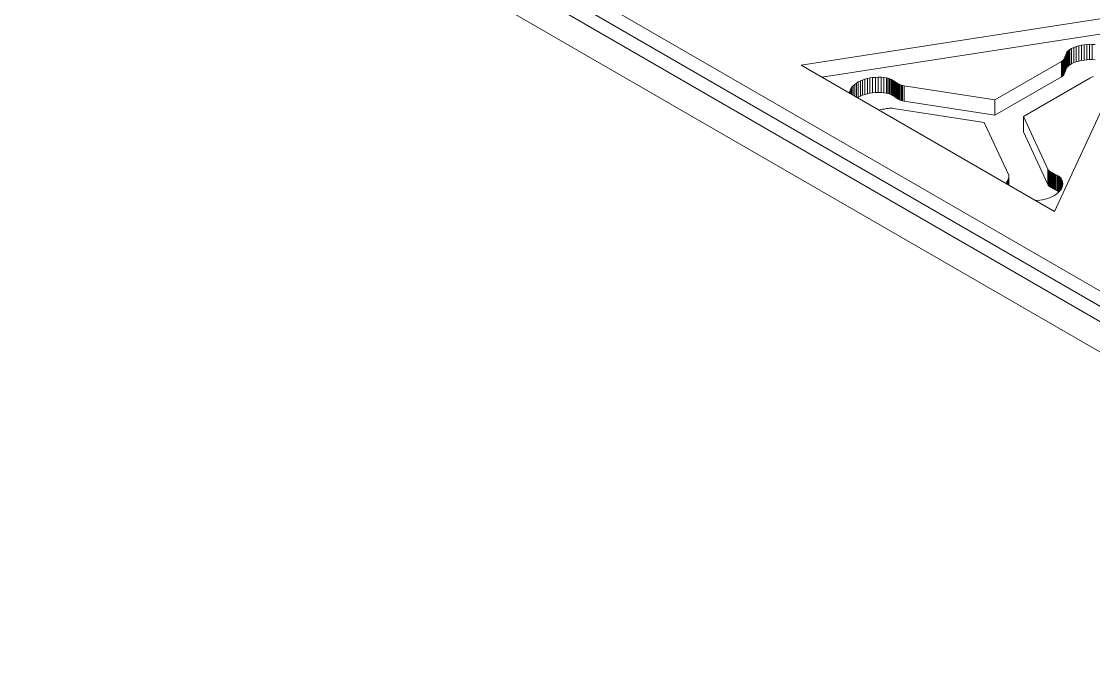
# Model space of a CAD drawing. Header units: inches. Extents: x 2.5 to 18.9, y 2.6 to 12.3.
# Drawn here: x 5.254 to 8.834, y 2.599 to 4.781 of the extents above; entities that cross this region are included whole.
import ezdxf

# ---------------------------------------------------------------- set-up
doc = ezdxf.new("R2010")
doc.units = ezdxf.units.IN
doc.header["$MEASUREMENT"] = 0

# ---------------------------------------------------------------- blocks, each defined once
blk = doc.blocks.new('A$C39963D99')
at = {"color": 0, "linetype": 'Continuous', "lineweight": 0, "extrusion": (3.33067e-16, 0.816497, 0.57735)}
for p, q in [((5.6569, -3.0619), (13.8593, -7.7975)), ((5.6569, -3.1129), (13.8593, -7.8486)), ((13.8593, -7.8486), (5.6569, -3.1129)), ((13.8593, -7.8996), (5.6569, -3.1639)), ((5.6569, -3.1639), (13.8593, -7.8996)), ((13.8593, -8.0017), (5.6569, -3.266)), ((10.9928, -5.9651), (12.1479, -5.7864)), ((12.1479, -5.7864), (11.8384, -6.4533)), ((12.1224, -5.8414), (11.0625, -6.0054)), ((11.9035, -5.9061), (11.9116, -5.9032)), ((11.9116, -5.9032), (11.92, -5.9007)), ((11.9116, -5.9542), (11.9116, -5.9032)), ((11.92, -5.9007), (11.9286, -5.8988)), ((11.92, -5.9518), (11.92, -5.9007)), ((11.9286, -5.8988), (11.9375, -5.8974)), ((11.9286, -5.9498), (11.9286, -5.8988)), ((11.9375, -5.8974), (11.9466, -5.8965)), ((11.9375, -5.9484), (11.9375, -5.8974)), ((11.9466, -5.8965), (11.9557, -5.896)), ((11.9466, -5.9475), (11.9466, -5.8965)), ((11.9557, -5.9471), (11.9557, -5.896)), ((11.9557, -5.896), (11.9649, -5.8961)), ((11.9649, -5.9471), (11.9649, -5.8961)), ((11.9649, -5.8961), (11.974, -5.8966)), ((11.8725, -5.9413), (11.8736, -5.9387)), ((11.8736, -5.9387), (11.8746, -5.936)), ((11.8736, -5.9897), (11.8736, -5.9387)), ((11.8746, -5.936), (11.8756, -5.9332)), ((11.8746, -5.987), (11.8746, -5.936)), ((11.8756, -5.9332), (11.8765, -5.9305)), ((11.8756, -5.9843), (11.8756, -5.9332)), ((11.8765, -5.9305), (11.8775, -5.9278)), ((11.8765, -5.9815), (11.8765, -5.9305)), ((11.8775, -5.9278), (11.8787, -5.9251)), ((11.8775, -5.9788), (11.8775, -5.9278)), ((11.8787, -5.9251), (11.8801, -5.9225)), ((11.8787, -5.9761), (11.8787, -5.9251)), ((11.8801, -5.9225), (11.8818, -5.9199)), ((11.8801, -5.9735), (11.8801, -5.9225)), ((11.8818, -5.9199), (11.884, -5.9174)), ((11.8818, -5.9709), (11.8818, -5.9199)), ((11.884, -5.9174), (11.8865, -5.9151)), ((11.884, -5.9685), (11.884, -5.9174)), ((11.8865, -5.9151), (11.8897, -5.9129)), ((11.8865, -5.9661), (11.8865, -5.9151)), ((11.8897, -5.9129), (11.8959, -5.9095)), ((11.8897, -5.964), (11.8897, -5.9129)), ((11.8959, -5.9095), (11.9035, -5.9061)), ((11.8959, -5.9605), (11.8959, -5.9095)), ((11.9035, -5.9571), (11.9035, -5.9061)), ((11.8384, -6.4533), (10.9928, -5.9651)), ((11.6395, -6.0815), (11.8619, -5.9531)), ((11.8619, -5.9531), (11.8651, -5.9509)), ((11.8619, -6.0041), (11.8619, -5.9531)), ((11.8651, -5.9509), (11.8675, -5.9487)), ((11.8651, -6.0019), (11.8651, -5.9509)), ((11.8675, -5.9487), (11.8695, -5.9463)), ((11.8675, -5.9997), (11.8675, -5.9487)), ((11.8695, -5.9463), (11.8712, -5.9439)), ((11.8695, -5.9974), (11.8695, -5.9463)), ((11.8712, -5.9439), (11.8725, -5.9413)), ((11.8712, -5.9949), (11.8712, -5.9439)), ((11.8725, -5.9923), (11.8725, -5.9413)), ((11.8787, -5.9761), (11.8775, -5.9788)), ((11.8801, -5.9735), (11.8787, -5.9761)), ((11.8818, -5.9709), (11.8801, -5.9735)), ((11.884, -5.9685), (11.8818, -5.9709)), ((11.8865, -5.9661), (11.884, -5.9685)), ((11.8897, -5.964), (11.8865, -5.9661)), ((11.8959, -5.9605), (11.8897, -5.964)), ((11.9035, -5.9571), (11.8959, -5.9605)), ((11.9116, -5.9542), (11.9035, -5.9571)), ((11.92, -5.9518), (11.9116, -5.9542)), ((11.9286, -5.9498), (11.92, -5.9518)), ((11.9375, -5.9484), (11.9286, -5.9498)), ((11.9466, -5.9475), (11.9375, -5.9484)), ((11.9557, -5.9471), (11.9466, -5.9475)), ((11.9649, -5.9471), (11.9557, -5.9471)), ((11.974, -5.9477), (11.9649, -5.9471)), ((11.198, -6.015), (11.2059, -6.0123)), ((11.2059, -6.0123), (11.2141, -6.01)), ((11.2059, -6.0633), (11.2059, -6.0123)), ((11.2141, -6.01), (11.2228, -6.0082)), ((11.2141, -6.0611), (11.2141, -6.01)), ((11.2228, -6.0082), (11.2317, -6.0069)), ((11.2228, -6.0593), (11.2228, -6.0082)), ((11.2317, -6.0069), (11.2409, -6.0061)), ((11.2317, -6.0579), (11.2317, -6.0069)), ((11.2409, -6.0061), (11.2503, -6.0057)), ((11.2409, -6.0571), (11.2409, -6.0061)), ((11.2503, -6.0568), (11.2503, -6.0057)), ((11.2503, -6.0057), (11.2597, -6.006)), ((11.2597, -6.057), (11.2597, -6.006)), ((11.2597, -6.006), (11.2693, -6.0067)), ((11.2693, -6.0578), (11.2693, -6.0067)), ((11.2693, -6.0067), (11.2776, -6.0079)), ((11.2776, -6.0589), (11.2776, -6.0079)), ((11.2776, -6.0079), (11.2822, -6.0089)), ((11.2822, -6.0599), (11.2822, -6.0089)), ((11.2822, -6.0089), (11.2865, -6.0101)), ((11.2865, -6.0612), (11.2865, -6.0101)), ((11.2865, -6.0101), (11.2904, -6.0117)), ((11.2904, -6.0627), (11.2904, -6.0117)), ((11.2904, -6.0117), (11.2941, -6.0134)), ((11.8619, -6.0041), (11.6395, -6.1325)), ((11.9562, -6.0088), (11.7349, -6.1366)), ((11.8651, -6.0019), (11.8619, -6.0041)), ((11.8675, -5.9997), (11.8651, -6.0019)), ((11.8695, -5.9974), (11.8675, -5.9997)), ((11.8712, -5.9949), (11.8695, -5.9974)), ((11.8725, -5.9923), (11.8712, -5.9949)), ((11.8736, -5.9897), (11.8725, -5.9923)), ((11.8746, -5.987), (11.8736, -5.9897)), ((11.8756, -5.9843), (11.8746, -5.987)), ((11.8765, -5.9815), (11.8756, -5.9843)), ((11.8775, -5.9788), (11.8765, -5.9815)), ((11.9613, -6.0063), (11.9562, -6.0088)), ((11.9651, -6.0049), (11.9613, -6.0063)), ((11.9691, -6.0037), (11.9651, -6.0049)), ((11.1565, -6.05), (11.159, -6.0446)), ((11.159, -6.0446), (11.1624, -6.0393)), ((11.159, -6.0611), (11.159, -6.0446)), ((11.1624, -6.0393), (11.1667, -6.0344)), ((11.1624, -6.0631), (11.1624, -6.0393)), ((11.1667, -6.0344), (11.1717, -6.0298)), ((11.1667, -6.0655), (11.1667, -6.0344)), ((11.1717, -6.0298), (11.1773, -6.0255)), ((11.1717, -6.0684), (11.1717, -6.0298)), ((11.1773, -6.0255), (11.1837, -6.0216)), ((11.1773, -6.0717), (11.1773, -6.0255)), ((11.1837, -6.0216), (11.1906, -6.0181)), ((11.1837, -6.0727), (11.1837, -6.0216)), ((11.1906, -6.0181), (11.198, -6.015)), ((11.1906, -6.0691), (11.1906, -6.0181)), ((11.198, -6.066), (11.198, -6.015)), ((11.2941, -6.0644), (11.2941, -6.0134)), ((11.2941, -6.0134), (11.2976, -6.0153)), ((11.2976, -6.0663), (11.2976, -6.0153)), ((11.2976, -6.0153), (11.301, -6.0173)), ((11.301, -6.0683), (11.301, -6.0173)), ((11.301, -6.0173), (11.3042, -6.0194)), ((11.3042, -6.0704), (11.3042, -6.0194)), ((11.3042, -6.0194), (11.3074, -6.0215)), ((11.3074, -6.0725), (11.3074, -6.0215)), ((11.3074, -6.0215), (11.3105, -6.0236)), ((11.3105, -6.0746), (11.3105, -6.0236)), ((11.3105, -6.0236), (11.3137, -6.0256)), ((11.3137, -6.0767), (11.3137, -6.0256)), ((11.3137, -6.0256), (11.317, -6.0276)), ((11.317, -6.0786), (11.317, -6.0276)), ((11.317, -6.0276), (11.3203, -6.0294)), ((11.3203, -6.0804), (11.3203, -6.0294)), ((11.3203, -6.0294), (11.3239, -6.031)), ((11.3239, -6.0821), (11.3239, -6.031)), ((11.3239, -6.031), (11.3277, -6.0325)), ((11.3277, -6.0835), (11.3277, -6.0325)), ((11.3277, -6.0325), (11.3317, -6.0336)), ((11.3317, -6.0846), (11.3317, -6.0336)), ((11.3317, -6.0336), (11.3372, -6.0347)), ((11.3372, -6.0857), (11.3372, -6.0347)), ((11.3372, -6.0347), (11.6395, -6.0815)), ((11.1546, -6.0585), (11.1549, -6.0556)), ((11.1549, -6.0556), (11.1565, -6.05)), ((11.1549, -6.0587), (11.1549, -6.0556)), ((11.1565, -6.0596), (11.1565, -6.05)), ((11.1837, -6.0727), (11.1814, -6.074)), ((11.1906, -6.0691), (11.1837, -6.0727)), ((11.198, -6.066), (11.1906, -6.0691)), ((11.2059, -6.0633), (11.198, -6.066)), ((11.2141, -6.0611), (11.2059, -6.0633)), ((11.2228, -6.0593), (11.2141, -6.0611)), ((11.2317, -6.0579), (11.2228, -6.0593)), ((11.2409, -6.0571), (11.2317, -6.0579)), ((11.2503, -6.0568), (11.2409, -6.0571)), ((11.2597, -6.057), (11.2503, -6.0568)), ((11.2693, -6.0578), (11.2597, -6.057)), ((11.2776, -6.0589), (11.2693, -6.0578)), ((11.2822, -6.0599), (11.2776, -6.0589)), ((11.2865, -6.0612), (11.2822, -6.0599)), ((11.2904, -6.0627), (11.2865, -6.0612)), ((11.2941, -6.0644), (11.2904, -6.0627)), ((11.2976, -6.0663), (11.2941, -6.0644)), ((11.301, -6.0683), (11.2976, -6.0663)), ((11.3042, -6.0704), (11.301, -6.0683)), ((11.3074, -6.0725), (11.3042, -6.0704)), ((11.3105, -6.0746), (11.3074, -6.0725)), ((11.3137, -6.0767), (11.3105, -6.0746)), ((11.317, -6.0786), (11.3137, -6.0767)), ((11.3203, -6.0804), (11.317, -6.0786)), ((11.3239, -6.0821), (11.3203, -6.0804)), ((11.3277, -6.0835), (11.3239, -6.0821)), ((11.3317, -6.0846), (11.3277, -6.0835)), ((11.6395, -6.1325), (11.6395, -6.0815)), ((11.2558, -6.1146), (11.2526, -6.1151)), ((11.2604, -6.1137), (11.2558, -6.1146)), ((11.265, -6.1128), (11.2604, -6.1137)), ((11.2696, -6.1119), (11.265, -6.1128)), ((11.2741, -6.1111), (11.2696, -6.1119)), ((11.2786, -6.1103), (11.2741, -6.1111)), ((11.2832, -6.1097), (11.2786, -6.1103)), ((11.2877, -6.1093), (11.2832, -6.1097)), ((11.2922, -6.1091), (11.2877, -6.1093)), ((11.2967, -6.1093), (11.2922, -6.1091)), ((11.3017, -6.1099), (11.2967, -6.1093)), ((11.6044, -6.1567), (11.3017, -6.1099)), ((11.3372, -6.0857), (11.3317, -6.0846)), ((11.6395, -6.1325), (11.3372, -6.0857)), ((11.7349, -6.1877), (11.7349, -6.1366)), ((11.7349, -6.1366), (11.8166, -6.3128)), ((11.6858, -6.332), (11.6044, -6.1567)), ((11.8166, -6.3638), (11.7349, -6.1877)), ((11.6865, -6.3349), (11.6858, -6.332)), ((11.6867, -6.3375), (11.6865, -6.3349)), ((11.8166, -6.3638), (11.8166, -6.3128)), ((11.8166, -6.3128), (11.8177, -6.3145)), ((11.8177, -6.3656), (11.8177, -6.3145)), ((11.8177, -6.3145), (11.8197, -6.3169)), ((11.8197, -6.3679), (11.8197, -6.3169)), ((11.8197, -6.3169), (11.8222, -6.319)), ((11.8222, -6.3701), (11.8222, -6.319)), ((11.8222, -6.319), (11.8251, -6.3211)), ((11.8251, -6.3721), (11.8251, -6.3211)), ((11.8251, -6.3211), (11.8282, -6.3231)), ((11.8282, -6.3741), (11.8282, -6.3231)), ((11.8282, -6.3231), (11.8316, -6.3249)), ((11.8316, -6.376), (11.8316, -6.3249)), ((11.8316, -6.3249), (11.8352, -6.3268)), ((11.8352, -6.3778), (11.8352, -6.3268)), ((11.8352, -6.3268), (11.8389, -6.3286)), ((11.8389, -6.3796), (11.8389, -6.3286)), ((11.8389, -6.3286), (11.8425, -6.3304)), ((11.8425, -6.3815), (11.8425, -6.3304)), ((11.8425, -6.3304), (11.8462, -6.3323)), ((11.8462, -6.3833), (11.8462, -6.3323)), ((11.8462, -6.3323), (11.8496, -6.3342)), ((11.8496, -6.3853), (11.8496, -6.3342)), ((11.8496, -6.3342), (11.8529, -6.3363)), ((11.6766, -6.3599), (11.6772, -6.3585)), ((11.6772, -6.3585), (11.6787, -6.3558)), ((11.6772, -6.3603), (11.6772, -6.3585)), ((11.6787, -6.3558), (11.6802, -6.3532)), ((11.6787, -6.3611), (11.6787, -6.3558)), ((11.6802, -6.3532), (11.6817, -6.3506)), ((11.6802, -6.362), (11.6802, -6.3532)), ((11.6817, -6.3506), (11.6832, -6.348)), ((11.6817, -6.3628), (11.6817, -6.3506)), ((11.6832, -6.348), (11.6845, -6.3454)), ((11.6832, -6.3637), (11.6832, -6.348)), ((11.6845, -6.3454), (11.6855, -6.3428)), ((11.6845, -6.3644), (11.6845, -6.3454)), ((11.6855, -6.3428), (11.6863, -6.3402)), ((11.6855, -6.3651), (11.6855, -6.3428)), ((11.6863, -6.3402), (11.6867, -6.3375)), ((11.6863, -6.3655), (11.6863, -6.3402)), ((11.6867, -6.3657), (11.6867, -6.3375)), ((11.8177, -6.3656), (11.8166, -6.3638)), ((11.8197, -6.3679), (11.8177, -6.3656)), ((11.8222, -6.3701), (11.8197, -6.3679)), ((11.8251, -6.3721), (11.8222, -6.3701)), ((11.8529, -6.3873), (11.8529, -6.3363)), ((11.8529, -6.3363), (11.8559, -6.3384)), ((11.8559, -6.386), (11.8559, -6.3384)), ((11.8559, -6.3384), (11.8586, -6.3407)), ((11.8586, -6.3827), (11.8586, -6.3407)), ((11.8586, -6.3407), (11.8608, -6.3431)), ((11.8608, -6.3793), (11.8608, -6.3431)), ((11.8608, -6.3431), (11.8625, -6.3458)), ((11.8625, -6.3761), (11.8625, -6.3458)), ((11.8625, -6.3458), (11.8645, -6.3506)), ((11.8656, -6.367), (11.8642, -6.3723)), ((11.8645, -6.3712), (11.8645, -6.3506)), ((11.8645, -6.3506), (11.8658, -6.3562)), ((11.8662, -6.3616), (11.8656, -6.367)), ((11.8658, -6.3652), (11.8658, -6.3562)), ((11.8658, -6.3562), (11.8662, -6.3616)), ((11.8319, -6.4037), (11.8246, -6.407)), ((11.8282, -6.3741), (11.8251, -6.3721)), ((11.8316, -6.376), (11.8282, -6.3741)), ((11.8352, -6.3778), (11.8316, -6.376)), ((11.8387, -6.4001), (11.8319, -6.4037)), ((11.8389, -6.3796), (11.8352, -6.3778)), ((11.8448, -6.3961), (11.8387, -6.4001)), ((11.8425, -6.3815), (11.8389, -6.3796)), ((11.8462, -6.3833), (11.8425, -6.3815)), ((11.8502, -6.3918), (11.8448, -6.3961)), ((11.8496, -6.3853), (11.8462, -6.3833)), ((11.8529, -6.3873), (11.8496, -6.3853)), ((11.8549, -6.3873), (11.8502, -6.3918)), ((11.854, -6.3881), (11.8529, -6.3873)), ((11.8588, -6.3825), (11.8549, -6.3873)), ((11.8619, -6.3775), (11.8588, -6.3825)), ((11.8642, -6.3723), (11.8619, -6.3775)), ((11.7799, -6.4167), (11.7753, -6.4169)), ((11.7895, -6.4158), (11.7799, -6.4167)), ((11.799, -6.4143), (11.7895, -6.4158)), ((11.8081, -6.4123), (11.799, -6.4143)), ((11.8166, -6.4099), (11.8081, -6.4123)), ((11.8246, -6.407), (11.8166, -6.4099))]:
    blk.add_line(p, q, dxfattribs=at)

msp = doc.modelspace()

# ---------------------------------------------------------------- block references
msp.add_blockref('A$C39963D99', (-3.1356, 10.6011))

doc.saveas('drawing.dxf')
